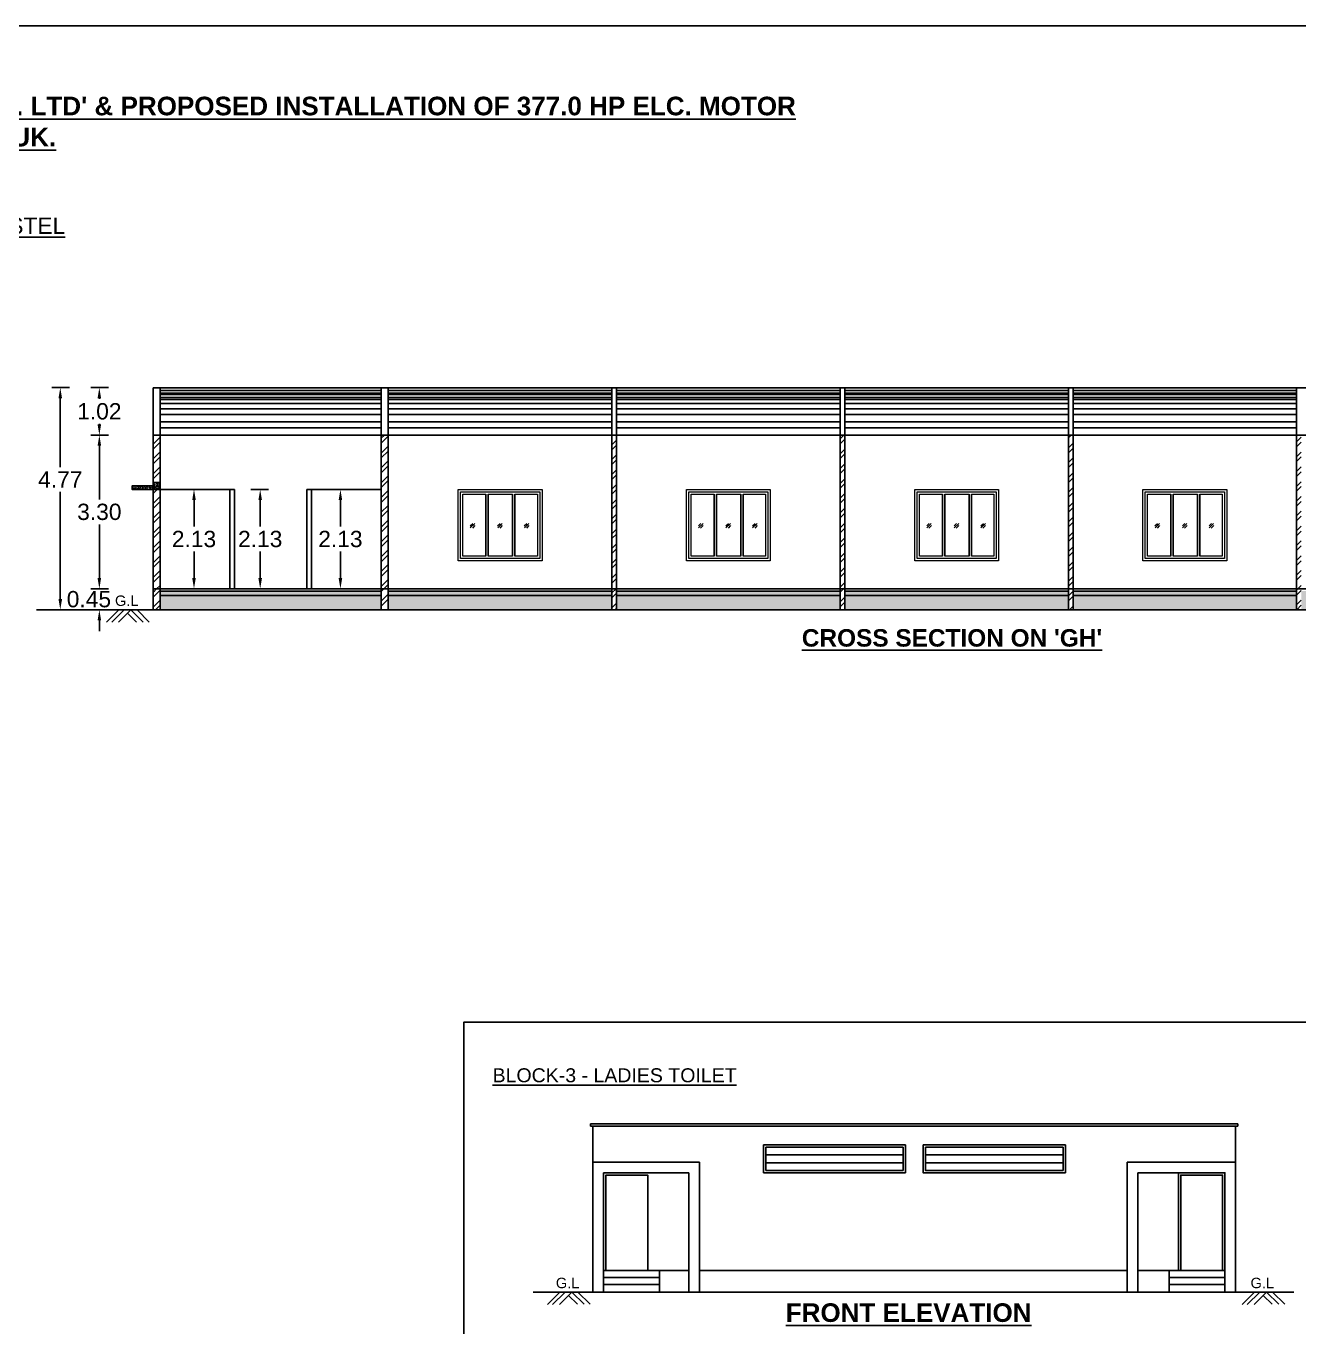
# Model space of a CAD drawing. Header units: metres. Extents: x 3715 to 4596, y 2418 to 2709.
# Drawn here: x 4063.92 to 4091.25, y 2620.73 to 2648.64 of the extents above; entities that cross this region are included whole.
import ezdxf

# ---------------------------------------------------------------- set-up
doc = ezdxf.new("R2010")
doc.units = ezdxf.units.M
doc.header["$MEASUREMENT"] = 0
doc.layers.add('BLK_5_FLR_0_BATH_HT', color=1, linetype='Continuous')
doc.layers.add('BLK_5_PLINTH_HEIGHT', color=7, linetype='Continuous')
doc.styles.add('Inner font', font='arial.ttf')
doc.styles.get("Standard").update_dxf_attribs({"font": 'arial.ttf'})
doc.dimstyles.get("Standard").update_dxf_attribs({"dimtxt": 0.35, "dimasz": 0.23, "dimexe": 0.18, "dimexo": 0.0625, "dimgap": 0.09, "dimtad": 0, "dimtih": 1, "dimtoh": 1, "dimzin": 0, "dimdsep": 46, "dimtxsty": 'Standard', "dimcen": 0.09, "dimadec": 0, "dimazin": 0, "dimtfac": 1, "dimtofl": 0, "dimtmove": 2, "dimatfit": 3, "dimfxl": 0, "dimtolj": 1, "dimtzin": 0, "dimarcsym": 0})
pattern_1 = [(45, (-9704.01754, 1895.38993), (-0.1590990258, 0.1590990258), []), (45, (-9703.91147, 1895.38993), (-0.1590990258, 0.1590990258), [])]

# ---------------------------------------------------------------- blocks, each defined once
blk = doc.blocks.new('*D12')
at = {"layer": 'BLK_5_PLINTH_HEIGHT', "color": 0, "lineweight": -2, "ltscale": 0.1}
for p, q in [((4065.496, 2636.789), (4065.496, 2637.019)), ((4065.696, 2636.559), (4065.316, 2636.559)), ((4065.696, 2636.109), (4065.316, 2636.109)), ((4065.496, 2635.879), (4065.496, 2635.649))]:
    blk.add_line(p, q, dxfattribs=at)
at = {"layer": 'BLK_5_PLINTH_HEIGHT', "color": 0, "ltscale": 0.1}
for points in [[(4065.458, 2636.789), (4065.534, 2636.789), (4065.496, 2636.559)], [(4065.458, 2635.879), (4065.534, 2635.879), (4065.496, 2636.109)]]:
    blk.add_solid(points, dxfattribs=at)
at = {"layer": 'BLK_5_PLINTH_HEIGHT', "color": 0, "ltscale": 0.1, "insert": (4065.272, 2636.334), "char_height": 0.35, "attachment_point": 5}
blk.add_mtext('\\A1;0.45', dxfattribs=at)
blk = doc.blocks.new('*D13')
at = {"color": 0, "lineweight": -2, "ltscale": 0.1}
for p, q in [((4065.696, 2639.859), (4065.316, 2639.859)), ((4065.496, 2639.629), (4065.496, 2638.478)), ((4065.496, 2636.789), (4065.496, 2637.94)), ((4065.696, 2636.559), (4065.316, 2636.559))]:
    blk.add_line(p, q, dxfattribs=at)
at = {"color": 0, "ltscale": 0.1}
for points in [[(4065.458, 2639.629), (4065.534, 2639.629), (4065.496, 2639.859)], [(4065.458, 2636.789), (4065.534, 2636.789), (4065.496, 2636.559)]]:
    blk.add_solid(points, dxfattribs=at)
at = {"color": 0, "ltscale": 0.1, "insert": (4065.496, 2638.209), "char_height": 0.35, "attachment_point": 5}
blk.add_mtext('\\A1;3.30', dxfattribs=at)
blk = doc.blocks.new('*D14')
at = {"color": 0, "lineweight": -2, "ltscale": 0.1}
for p, q in [((4065.696, 2640.878), (4065.316, 2640.878)), ((4065.496, 2640.648), (4065.496, 2640.637)), ((4065.696, 2639.859), (4065.316, 2639.859)), ((4065.496, 2640.089), (4065.496, 2640.1))]:
    blk.add_line(p, q, dxfattribs=at)
at = {"color": 0, "ltscale": 0.1}
for points in [[(4065.458, 2640.648), (4065.534, 2640.648), (4065.496, 2640.878)], [(4065.458, 2640.089), (4065.534, 2640.089), (4065.496, 2639.859)]]:
    blk.add_solid(points, dxfattribs=at)
at = {"color": 0, "ltscale": 0.1, "insert": (4065.496, 2640.368), "char_height": 0.35, "attachment_point": 5}
blk.add_mtext('\\A1;1.02', dxfattribs=at)
blk = doc.blocks.new('*D15')
at = {"color": 0, "lineweight": -2, "ltscale": 0.1}
for p, q in [((4064.857, 2640.878), (4064.477, 2640.878)), ((4064.657, 2640.648), (4064.657, 2639.171)), ((4064.657, 2636.339), (4064.657, 2638.641)), ((4064.857, 2636.109), (4064.477, 2636.109))]:
    blk.add_line(p, q, dxfattribs=at)
at = {"color": 0, "ltscale": 0.1}
for points in [[(4064.619, 2640.648), (4064.696, 2640.648), (4064.657, 2640.878)], [(4064.619, 2636.339), (4064.696, 2636.339), (4064.657, 2636.109)]]:
    blk.add_solid(points, dxfattribs=at)
at = {"color": 0, "ltscale": 0.1, "insert": (4064.657, 2638.906), "char_height": 0.35, "attachment_point": 5}
blk.add_mtext('\\A1;4.77', dxfattribs=at)
blk = doc.blocks.new('*D425')
at = {"layer": 'BLK_5_FLR_0_BATH_HT', "color": 0, "lineweight": -2}
for p, q in [((4067.728, 2638.693), (4067.348, 2638.693)), ((4067.528, 2638.463), (4067.528, 2637.895)), ((4067.528, 2636.789), (4067.528, 2637.357)), ((4067.728, 2636.559), (4067.348, 2636.559))]:
    blk.add_line(p, q, dxfattribs=at)
at = {"layer": 'BLK_5_FLR_0_BATH_HT', "color": 0}
for points in [[(4067.49, 2638.463), (4067.566, 2638.463), (4067.528, 2638.693)], [(4067.49, 2636.789), (4067.566, 2636.789), (4067.528, 2636.559)]]:
    blk.add_solid(points, dxfattribs=at)
at = {"layer": 'BLK_5_FLR_0_BATH_HT', "color": 0, "insert": (4067.528, 2637.626), "char_height": 0.35, "attachment_point": 5}
blk.add_mtext('\\A1;2.13', dxfattribs=at)
blk = doc.blocks.new('*D426')
at = {"layer": 'BLK_5_FLR_0_BATH_HT', "color": 0, "lineweight": -2}
for p, q in [((4070.687, 2638.693), (4070.491, 2638.693)), ((4070.671, 2638.463), (4070.671, 2637.895)), ((4070.671, 2636.789), (4070.671, 2637.357)), ((4070.687, 2636.559), (4070.491, 2636.559))]:
    blk.add_line(p, q, dxfattribs=at)
at = {"layer": 'BLK_5_FLR_0_BATH_HT', "color": 0}
for points in [[(4070.633, 2638.463), (4070.709, 2638.463), (4070.671, 2638.693)], [(4070.633, 2636.789), (4070.709, 2636.789), (4070.671, 2636.559)]]:
    blk.add_solid(points, dxfattribs=at)
at = {"layer": 'BLK_5_FLR_0_BATH_HT', "color": 0, "insert": (4070.671, 2637.626), "char_height": 0.35, "attachment_point": 5}
blk.add_mtext('\\A1;2.13', dxfattribs=at)
blk = doc.blocks.new('*D636')
at = {"color": 0, "lineweight": -2}
for p, q in [((4068.749, 2638.693), (4069.129, 2638.693)), ((4068.949, 2638.463), (4068.949, 2637.895)), ((4068.949, 2636.789), (4068.949, 2637.357)), ((4068.749, 2636.559), (4069.129, 2636.559))]:
    blk.add_line(p, q, dxfattribs=at)
at = {"color": 0}
for points in [[(4068.911, 2638.463), (4068.987, 2638.463), (4068.949, 2638.693)], [(4068.911, 2636.789), (4068.987, 2636.789), (4068.949, 2636.559)]]:
    blk.add_solid(points, dxfattribs=at)
at = {"color": 0, "insert": (4068.949, 2637.626), "char_height": 0.35, "attachment_point": 5}
blk.add_mtext('\\A1;2.13', dxfattribs=at)

msp = doc.modelspace()

# ---------------------------------------------------------------- hatches: boundary and pattern name
h = msp.add_hatch()
h.set_pattern_fill('ANSI32', color=256, scale=0.6)
h.set_pattern_definition(pattern_1)
h.paths.add_polyline_path([(4066.79908, 2639.85893), (4066.64908, 2639.85893), (4066.64908, 2638.84253), (4066.79908, 2638.84253)])
h.paths.add_polyline_path([(4066.79908, 2638.69253), (4066.64908, 2638.69253), (4066.64908, 2636.55893), (4066.79908, 2636.55893)])
h.paths.add_polyline_path([(4071.69908, 2639.85893), (4071.54908, 2639.85893), (4071.54908, 2636.55893), (4071.69908, 2636.55893)])
h.paths.add_polyline_path([(4076.49908, 2636.55893), (4076.59908, 2636.55893), (4076.59908, 2639.85893), (4076.49908, 2639.85893)])
h.paths.add_polyline_path([(4081.39908, 2636.55893), (4081.49908, 2636.55893), (4081.49908, 2639.85893), (4081.39908, 2639.85893)])
h.paths.add_polyline_path([(4086.39908, 2639.85893), (4086.29908, 2639.85893), (4086.29908, 2636.55893), (4086.39908, 2636.55893)])
h.paths.add_polyline_path([(4091.19908, 2636.55893), (4091.29908, 2636.55893), (4091.29908, 2639.85893), (4091.19908, 2639.85893)])
h.paths.add_polyline_path([(4096.09908, 2636.55893), (4096.19908, 2636.55893), (4096.19908, 2639.85893), (4096.09908, 2639.85893)])
h.paths.add_polyline_path([(4097.87455, 2636.55893), (4097.97408, 2636.55893), (4097.97408, 2639.85893), (4097.87455, 2639.85893)])
h.paths.add_polyline_path([(4100.97408, 2638.84253), (4101.12408, 2638.84253), (4101.12408, 2639.85893), (4100.97408, 2639.85893)])
h.paths.add_polyline_path([(4101.12408, 2637.1592), (4100.97408, 2637.1592), (4100.97408, 2636.55893), (4101.12408, 2636.55893)])
at = {"ltscale": 6}
h = msp.add_hatch(dxfattribs=at)
h.set_pattern_fill('AR-CONC', color=253, scale=0.000393701, style=0)
h.set_pattern_definition([(50, (-7696.87695, 88984.86155), (0.071726247563, -0.00627523052), [0.00749999999, -0.082499999916]), (355, (-7696.87695, 88984.86155), (-0.01387512832, 0.075219150664), [0.005999999994, -0.06599999993]), (100.451, (-7696.870976, 88984.86103), (0.05785137855, 0.06894357781), [0.00637401574, -0.070114173157]), (46.1842, (-7696.87695, 88984.88155), (0.10672403174, -0.01655209759), [0.01124999999, -0.12374999987]), (96.6356, (-7696.86806, 88984.88017), (0.09346623395, 0.09741163608), [0.00956102361, -0.10517125973]), (351.184, (-7696.87695, 88984.88155), (0.09346638015, 0.09741146363), [0.00899999999, -0.0989999999]), (21, (-7696.86695, 88984.87655), (0.05969089751, -0.040262015123), [0.00749999999, -0.082499999916]), (326, (-7696.86695, 88984.87655), (0.0243315072, 0.07251494722), [0.005999999994, -0.06599999993]), (71.4514, (-7696.86198, 88984.8732), (0.084022240375, 0.032253093556), [0.00637401574, -0.070114173157]), (37.5, (-7696.876953, 88984.861553), (0.0012159855305, 0.033289385349), [0, -0.065199999933, 0, -0.066999999931, 0, -0.066249999932]), (7.5, (-7696.876953, 88984.861553), (0.026306953717, 0.039441171148), [0, -0.038199999961, 0, -0.063699999935, 0, -0.025249999974]), (327.5, (-7696.899253, 88984.861553), (0.053382124027, -0.0022554110184), [0, -0.024999999974, 0, -0.07799999992, 0, -0.103499999894]), (317.5, (-7696.909253, 88984.861553), (0.05831857529, 0.01001042953), [0, -0.032499999967, 0, -0.051799999947, 0, -0.073499999925])])
h.paths.add_polyline_path([(4066.79908, 2638.84253), (4066.64908, 2638.84253), (4066.64908, 2638.76753), (4066.19908, 2638.76753), (4066.19908, 2638.69253), (4066.30993, 2638.69253), (4066.79908, 2638.69253)])
h = msp.add_hatch()
h.set_pattern_fill('ANSI32', color=256, scale=0.6)
h.set_pattern_definition(pattern_1)
h.paths.add_polyline_path([(4066.64908, 2636.10893), (4066.79908, 2636.10893), (4066.79908, 2636.55893), (4066.64908, 2636.55893)])
h.paths.add_polyline_path([(4071.69908, 2636.55893), (4071.54908, 2636.55893), (4071.54908, 2636.10893), (4071.69908, 2636.10893)])
h.paths.add_polyline_path([(4076.59908, 2636.55893), (4076.49908, 2636.55893), (4076.49908, 2636.10893), (4076.59908, 2636.10893)])
h.paths.add_polyline_path([(4081.39908, 2636.10893), (4081.49908, 2636.10893), (4081.49908, 2636.55893), (4081.39908, 2636.55893)])
h.paths.add_polyline_path([(4086.39908, 2636.55893), (4086.29908, 2636.55893), (4086.29908, 2636.10893), (4086.39908, 2636.10893)])
h.paths.add_polyline_path([(4091.19908, 2636.10893), (4091.29908, 2636.10893), (4091.29908, 2636.55893), (4091.19908, 2636.55893)])
h.paths.add_polyline_path([(4096.09908, 2636.10893), (4096.19908, 2636.10893), (4096.19908, 2636.55893), (4096.09908, 2636.55893)])
h.paths.add_polyline_path([(4097.97408, 2636.55893), (4097.87455, 2636.55893), (4097.87455, 2636.10893), (4097.97408, 2636.10893)])
h.paths.add_polyline_path([(4101.12408, 2636.55893), (4100.97408, 2636.55893), (4100.97408, 2636.10893), (4101.12408, 2636.10893)])
at = {"ltscale": 0.1}
h = msp.add_hatch(dxfattribs=at)
h.set_pattern_fill('AR-CONC', color=256, scale=0.03)
h.set_pattern_definition([(50, (-9705.7859, 1886.09676), (0.2151780548, -0.0188256405), [0.0225, -0.2475]), (355, (-9705.7859, 1886.09676), (-0.0416254, 0.22565764), [0.018, -0.198]), (100.4514445, (-9705.76796, 1886.09519), (0.173552654, 0.2068319973), [0.0191220576, -0.2103426336]), (46.1842, (-9705.7859, 1886.15676), (0.320172399, -0.049655784), [0.03375, -0.37125]), (96.6356355, (-9705.7592, 1886.15262), (0.280398584, 0.29223558), [0.0286831026, -0.315514128]), (351.184164, (-9705.7859, 1886.15676), (0.2803985835, 0.29223558), [0.027, -0.297]), (21, (-9705.7559, 1886.14176), (0.1790721156, -0.1207856672), [0.0225, -0.2475]), (326, (-9705.7559, 1886.14176), (0.0729945996, 0.2175450135), [0.018, -0.198]), (71.4514447, (-9705.74097, 1886.1317), (0.252066713, 0.0967593458), [0.019122057, -0.2103426336]), (37.5, (-9705.78589, 1886.09676), (0.0036479566, 0.09986815615), [0, -0.1956, 0, -0.201, 0, -0.19875]), (7.5, (-9705.78589, 1886.09676), (0.0789208612, 0.1183235136), [0, -0.1146, 0, -0.1911, 0, -0.07575]), (327.5, (-9705.85279, 1886.09676), (0.16014673085, -0.0067664615), [0, -0.075, 0, -0.234, 0, -0.3105]), (317.5, (-9705.88279, 1886.09676), (0.1749558508, 0.0300314947), [0, -0.0975, 0, -0.1554, 0, -0.2205])])
h.paths.add_polyline_path([(4066.79908, 2636.50893), (4066.79908, 2636.41373), (4071.54908, 2636.41373), (4071.54908, 2636.50893)])
h.paths.add_polyline_path([(4071.69908, 2636.50893), (4071.69908, 2636.41373), (4076.49908, 2636.41373), (4076.49908, 2636.50893)])
h.paths.add_polyline_path([(4081.39908, 2636.41373), (4081.39908, 2636.50893), (4076.59908, 2636.50893), (4076.59908, 2636.41373)])
h.paths.add_polyline_path([(4086.29908, 2636.41373), (4086.29908, 2636.50893), (4081.49908, 2636.50893), (4081.49908, 2636.41373)])
h.paths.add_polyline_path([(4091.19908, 2636.41373), (4091.19908, 2636.50893), (4086.39908, 2636.50893), (4086.39908, 2636.41373)])
h.paths.add_polyline_path([(4091.29908, 2636.50893), (4091.29908, 2636.41373), (4096.09908, 2636.41373), (4096.09908, 2636.50893)])
h.paths.add_polyline_path([(4097.87455, 2636.41373), (4097.87455, 2636.50893), (4096.19908, 2636.50893), (4096.19908, 2636.41373)])
h.paths.add_polyline_path([(4100.97408, 2636.41373), (4100.97408, 2636.50893), (4097.97408, 2636.50893), (4097.97408, 2636.41373)])
at = {"ltscale": 6}
h = msp.add_hatch(dxfattribs=at)
h.set_pattern_fill('AR-SAND', color=256, scale=0.1, style=0)
h.set_pattern_definition([(37.5, (-9705.7859, 1886.09676), (-0.0062993358, 0.1926823769), [0, -0.152, 0, -0.17, 0, -0.1625]), (7.5, (-9705.7859, 1886.09676), (0.1769776705, 0.2822146065), [0, -0.082, 0, -0.137, 0, -0.0525]), (327.5, (-9705.9089, 1886.09676), (0.3114141862, 0.0005659054), [0, -0.05, 0, -0.18, 0, -0.235]), (317.5, (-9705.9089, 1886.09676), (0.3006126605, 0.0877675565), [0, -0.025, 0, -0.118, 0, -0.135])])
h.paths.add_polyline_path([(4066.79908, 2636.41373), (4066.79908, 2636.10893), (4071.54908, 2636.10893), (4071.54908, 2636.41373)])
h.paths.add_polyline_path([(4071.69908, 2636.41373), (4071.69908, 2636.10893), (4076.49908, 2636.10893), (4076.49908, 2636.41373)])
h.paths.add_polyline_path([(4081.39908, 2636.10893), (4081.39908, 2636.41373), (4076.59908, 2636.41373), (4076.59908, 2636.10893)])
h.paths.add_polyline_path([(4081.49908, 2636.41373), (4081.49908, 2636.10893), (4086.29908, 2636.10893), (4086.29908, 2636.41373)])
h.paths.add_polyline_path([(4086.39908, 2636.41373), (4086.39908, 2636.10893), (4091.19908, 2636.10893), (4091.19908, 2636.41373)])
h.paths.add_polyline_path([(4096.09908, 2636.10893), (4096.09908, 2636.41373), (4091.29908, 2636.41373), (4091.29908, 2636.10893)])
h.paths.add_polyline_path([(4096.19908, 2636.41373), (4096.19908, 2636.10893), (4097.87455, 2636.10893), (4097.87455, 2636.41373)])
h.paths.add_polyline_path([(4100.97408, 2636.10893), (4100.97408, 2636.41373), (4097.97408, 2636.41373), (4097.97408, 2636.10893)])

# ---------------------------------------------------------------- linework, layer by layer
at = {"ltscale": 0.1}
for p, q in [((4066.64908, 2640.87751), (4101.12408, 2640.87751)), ((4066.64908, 2636.10893), (4066.64908, 2640.87751)), ((4066.64908, 2640.87751), (4066.64908, 2636.10893)), ((4066.79908, 2636.10893), (4066.79908, 2640.87751)), ((4066.79908, 2636.10893), (4066.79908, 2640.87751)), ((4066.79908, 2640.8199), (4071.54908, 2640.8199)), ((4066.79908, 2640.76097), (4071.54908, 2640.76097)), ((4066.79908, 2640.7301), (4071.54908, 2640.7301)), ((4071.54908, 2636.10893), (4071.54908, 2640.87751)), ((4071.69908, 2636.10893), (4071.69908, 2640.87751)), ((4071.69908, 2640.8199), (4076.49908, 2640.8199)), ((4071.69908, 2640.76097), (4076.49908, 2640.76097)), ((4071.69908, 2640.7301), (4076.49908, 2640.7301)), ((4076.49908, 2636.10893), (4076.49908, 2640.87751)), ((4076.59908, 2636.10893), (4076.59908, 2640.87751)), ((4076.59908, 2640.8199), (4081.39908, 2640.8199)), ((4076.59908, 2640.76097), (4081.39908, 2640.76097)), ((4076.59908, 2640.7301), (4081.39908, 2640.7301)), ((4081.39908, 2636.10893), (4081.39908, 2640.87751)), ((4081.49908, 2636.10893), (4081.49908, 2640.87751)), ((4081.49908, 2640.8199), (4086.29908, 2640.8199)), ((4081.49908, 2640.76097), (4086.29908, 2640.76097)), ((4081.49908, 2640.7301), (4086.29908, 2640.7301)), ((4086.29908, 2636.10893), (4086.29908, 2640.87751)), ((4086.39908, 2636.10893), (4086.39908, 2640.87751)), ((4086.39908, 2640.8199), (4091.19908, 2640.8199)), ((4086.39908, 2640.76097), (4091.19908, 2640.76097)), ((4086.39908, 2640.7301), (4091.19908, 2640.7301)), ((4091.19908, 2636.10893), (4091.19908, 2640.87751)), ((4066.79908, 2640.66837), (4071.54908, 2640.66837)), ((4066.79908, 2640.62347), (4071.54908, 2640.62347)), ((4066.79908, 2640.53648), (4071.54908, 2640.53648)), ((4066.79908, 2640.42424), (4071.54908, 2640.42424)), ((4071.69908, 2640.66837), (4076.49908, 2640.66837)), ((4071.69908, 2640.62347), (4076.49908, 2640.62347)), ((4071.69908, 2640.53648), (4076.49908, 2640.53648)), ((4071.69908, 2640.42424), (4076.49908, 2640.42424)), ((4076.59908, 2640.66837), (4081.39908, 2640.66837)), ((4076.59908, 2640.62347), (4081.39908, 2640.62347)), ((4076.59908, 2640.53648), (4081.39908, 2640.53648)), ((4076.59908, 2640.42424), (4081.39908, 2640.42424)), ((4081.49908, 2640.66837), (4086.29908, 2640.66837)), ((4081.49908, 2640.62347), (4086.29908, 2640.62347)), ((4081.49908, 2640.53648), (4086.29908, 2640.53648)), ((4081.49908, 2640.42424), (4086.29908, 2640.42424)), ((4086.39908, 2640.66837), (4091.19908, 2640.66837)), ((4086.39908, 2640.62347), (4091.19908, 2640.62347)), ((4086.39908, 2640.53648), (4091.19908, 2640.53648)), ((4086.39908, 2640.42424), (4091.19908, 2640.42424)), ((4066.79908, 2640.30358), (4071.54908, 2640.30358)), ((4066.79908, 2640.14645), (4071.54908, 2640.14645)), ((4071.69908, 2640.30358), (4076.49908, 2640.30358)), ((4071.69908, 2640.14645), (4076.49908, 2640.14645)), ((4076.59908, 2640.30358), (4081.39908, 2640.30358)), ((4076.59908, 2640.14645), (4081.39908, 2640.14645)), ((4081.49908, 2640.30358), (4086.29908, 2640.30358)), ((4081.49908, 2640.14645), (4086.29908, 2640.14645)), ((4086.39908, 2640.30358), (4091.19908, 2640.30358)), ((4086.39908, 2640.14645), (4091.19908, 2640.14645)), ((4066.64908, 2639.85893), (4101.12408, 2639.85893)), ((4066.79908, 2640.01176), (4071.54908, 2640.01176)), ((4071.69908, 2640.01176), (4076.49908, 2640.01176)), ((4076.59908, 2640.01176), (4081.39908, 2640.01176)), ((4081.49908, 2640.01176), (4086.29908, 2640.01176)), ((4086.39908, 2640.01176), (4091.19908, 2640.01176)), ((4066.64908, 2638.69253), (4068.39908, 2638.69253)), ((4068.29908, 2636.55893), (4068.29908, 2638.69253)), ((4068.39908, 2636.55893), (4068.39908, 2638.69253)), ((4069.94908, 2638.69253), (4071.54908, 2638.69253)), ((4069.94908, 2636.55893), (4069.94908, 2638.69253)), ((4070.04908, 2636.55893), (4070.04908, 2638.69253)), ((4073.79556, 2637.2592), (4073.79556, 2638.59253)), ((4073.84556, 2637.2592), (4073.84556, 2638.59253)), ((4074.36704, 2637.2592), (4074.36704, 2638.59253)), ((4074.41704, 2637.2592), (4074.41704, 2638.59253)), ((4078.69556, 2637.2592), (4078.69556, 2638.59253)), ((4078.74556, 2637.2592), (4078.74556, 2638.59253)), ((4079.26704, 2637.2592), (4079.26704, 2638.59253)), ((4079.31704, 2637.2592), (4079.31704, 2638.59253)), ((4083.59556, 2637.2592), (4083.59556, 2638.59253)), ((4083.64556, 2637.2592), (4083.64556, 2638.59253)), ((4084.16704, 2637.2592), (4084.16704, 2638.59253)), ((4084.21704, 2637.2592), (4084.21704, 2638.59253)), ((4088.49556, 2637.2592), (4088.49556, 2638.59253)), ((4088.54556, 2637.2592), (4088.54556, 2638.59253)), ((4089.06704, 2637.2592), (4089.06704, 2638.59253)), ((4089.11704, 2637.2592), (4089.11704, 2638.59253)), ((4066.64908, 2636.55893), (4101.12408, 2636.55893)), ((4066.79908, 2636.50893), (4071.54908, 2636.50893)), ((4071.69908, 2636.50893), (4076.49908, 2636.50893)), ((4076.59908, 2636.50893), (4081.39908, 2636.50893)), ((4081.49908, 2636.50893), (4086.29908, 2636.50893)), ((4086.39908, 2636.50893), (4091.19908, 2636.50893)), ((4066.79908, 2636.41373), (4071.54908, 2636.41373)), ((4071.69908, 2636.41373), (4076.49908, 2636.41373)), ((4076.59908, 2636.41373), (4081.39908, 2636.41373)), ((4081.49908, 2636.41373), (4086.29908, 2636.41373)), ((4086.39908, 2636.41373), (4091.19908, 2636.41373)), ((4064.14908, 2636.10893), (4103.62908, 2636.10893)), ((4076.0394, 2625.06908), (4076.0394, 2625.01908)), ((4076.0394, 2625.06908), (4089.9394, 2625.06908)), ((4089.9394, 2625.06908), (4089.9394, 2625.01908)), ((4089.9394, 2625.01908), (4076.0394, 2625.01908)), ((4076.0894, 2621.45908), (4076.0894, 2625.01908)), ((4089.8894, 2621.45908), (4089.8894, 2625.01908)), ((4079.8044, 2624.56908), (4082.7494, 2624.56908)), ((4079.8044, 2624.06908), (4079.8044, 2624.56908)), ((4082.7494, 2624.56908), (4082.7494, 2624.06908)), ((4076.0894, 2624.24908), (4078.3794, 2624.24908)), ((4078.3794, 2621.45908), (4078.3794, 2624.24908)), ((4079.8044, 2624.40242), (4082.7494, 2624.40242)), ((4079.8044, 2624.23575), (4082.7494, 2624.23575)), ((4083.2294, 2624.40242), (4086.1844, 2624.40242)), ((4083.2294, 2624.23575), (4086.1844, 2624.23575)), ((4087.5594, 2624.24908), (4089.8894, 2624.24908)), ((4087.5594, 2621.45908), (4087.5594, 2624.24908)), ((4076.3194, 2621.45908), (4076.3194, 2624.01908)), ((4076.3194, 2624.01908), (4078.1494, 2624.01908)), ((4076.3194, 2621.91908), (4076.3194, 2624.01908)), ((4078.1494, 2621.45908), (4078.1494, 2624.01908)), ((4082.7494, 2624.06908), (4079.8044, 2624.06908)), ((4087.7894, 2624.01908), (4089.6594, 2624.01908)), ((4087.7894, 2621.45908), (4087.7894, 2624.01908)), ((4088.6594, 2621.91908), (4088.6594, 2624.01908)), ((4089.6594, 2621.45908), (4089.6594, 2624.01908)), ((4076.3194, 2621.91908), (4078.1494, 2621.91908)), ((4077.5194, 2621.76908), (4076.3194, 2621.76908)), ((4077.5194, 2621.45908), (4077.5194, 2621.91908)), ((4078.3794, 2621.91908), (4087.5594, 2621.91908)), ((4087.7894, 2621.91908), (4089.6594, 2621.91908)), ((4088.4594, 2621.45908), (4088.4594, 2621.91908)), ((4088.4594, 2621.76908), (4089.6594, 2621.76908)), ((4074.80579, 2621.45908), (4091.1401, 2621.45908)), ((4077.5194, 2621.61908), (4076.3194, 2621.61908)), ((4088.4594, 2621.61908), (4089.6594, 2621.61908))]:
    msp.add_line(p, q, dxfattribs=at)
at = {"lineweight": 0, "ltscale": 6}
for p, q in [((4073.29908, 2637.2592), (4073.29908, 2638.59253)), ((4073.29908, 2638.59253), (4073.79556, 2638.59253)), ((4073.84556, 2638.59253), (4074.36704, 2638.59253)), ((4074.41704, 2638.59253), (4074.89908, 2638.59253)), ((4074.89908, 2638.59253), (4074.89908, 2637.2592)), ((4078.19908, 2637.2592), (4078.19908, 2638.59253)), ((4078.19908, 2638.59253), (4078.69556, 2638.59253)), ((4078.74556, 2638.59253), (4079.26704, 2638.59253)), ((4079.31704, 2638.59253), (4079.79908, 2638.59253)), ((4079.79908, 2638.59253), (4079.79908, 2637.2592)), ((4083.09908, 2637.2592), (4083.09908, 2638.59253)), ((4083.09908, 2638.59253), (4083.59556, 2638.59253)), ((4083.64556, 2638.59253), (4084.16704, 2638.59253)), ((4084.21704, 2638.59253), (4084.69908, 2638.59253)), ((4084.69908, 2638.59253), (4084.69908, 2637.2592)), ((4087.99908, 2637.2592), (4087.99908, 2638.59253)), ((4087.99908, 2638.59253), (4088.49556, 2638.59253)), ((4088.54556, 2638.59253), (4089.06704, 2638.59253)), ((4089.11704, 2638.59253), (4089.59908, 2638.59253)), ((4089.59908, 2638.59253), (4089.59908, 2637.2592)), ((4073.45783, 2637.90852), (4073.51171, 2637.9624)), ((4073.55596, 2637.96059), (4073.45964, 2637.86427)), ((4073.55777, 2637.91634), (4073.50389, 2637.86246)), ((4074.04561, 2637.90852), (4074.09949, 2637.9624)), ((4074.14373, 2637.96059), (4074.04742, 2637.86427)), ((4074.14554, 2637.91634), (4074.09167, 2637.86246)), ((4074.61894, 2637.90852), (4074.67282, 2637.9624)), ((4074.71707, 2637.96059), (4074.62075, 2637.86427)), ((4074.71888, 2637.91634), (4074.665, 2637.86246)), ((4078.35783, 2637.90852), (4078.41171, 2637.9624)), ((4078.45596, 2637.96059), (4078.35964, 2637.86427)), ((4078.45777, 2637.91634), (4078.40389, 2637.86246)), ((4078.94561, 2637.90852), (4078.99949, 2637.9624)), ((4079.04373, 2637.96059), (4078.94742, 2637.86427)), ((4079.04554, 2637.91634), (4078.99167, 2637.86246)), ((4079.51894, 2637.90852), (4079.57282, 2637.9624)), ((4079.61707, 2637.96059), (4079.52075, 2637.86427)), ((4079.61888, 2637.91634), (4079.565, 2637.86246)), ((4083.25783, 2637.90852), (4083.31171, 2637.9624)), ((4083.35596, 2637.96059), (4083.25964, 2637.86427)), ((4083.35777, 2637.91634), (4083.30389, 2637.86246)), ((4083.84561, 2637.90852), (4083.89949, 2637.9624)), ((4083.94373, 2637.96059), (4083.84742, 2637.86427)), ((4083.94554, 2637.91634), (4083.89167, 2637.86246)), ((4084.41894, 2637.90852), (4084.47282, 2637.9624)), ((4084.51707, 2637.96059), (4084.42075, 2637.86427)), ((4084.51888, 2637.91634), (4084.465, 2637.86246)), ((4088.15783, 2637.90852), (4088.21171, 2637.9624)), ((4088.25596, 2637.96059), (4088.15964, 2637.86427)), ((4088.25777, 2637.91634), (4088.20389, 2637.86246)), ((4088.74561, 2637.90852), (4088.79949, 2637.9624)), ((4088.84373, 2637.96059), (4088.74742, 2637.86427)), ((4088.84554, 2637.91634), (4088.79167, 2637.86246)), ((4089.31894, 2637.90852), (4089.37282, 2637.9624)), ((4089.41707, 2637.96059), (4089.32075, 2637.86427)), ((4089.41888, 2637.91634), (4089.365, 2637.86246)), ((4073.79556, 2637.2592), (4073.29908, 2637.2592)), ((4074.36704, 2637.2592), (4073.84556, 2637.2592)), ((4074.89908, 2637.2592), (4074.41704, 2637.2592)), ((4078.69556, 2637.2592), (4078.19908, 2637.2592)), ((4079.26704, 2637.2592), (4078.74556, 2637.2592)), ((4079.79908, 2637.2592), (4079.31704, 2637.2592)), ((4083.59556, 2637.2592), (4083.09908, 2637.2592)), ((4084.16704, 2637.2592), (4083.64556, 2637.2592)), ((4084.69908, 2637.2592), (4084.21704, 2637.2592)), ((4088.49556, 2637.2592), (4087.99908, 2637.2592)), ((4089.06704, 2637.2592), (4088.54556, 2637.2592)), ((4089.59908, 2637.2592), (4089.11704, 2637.2592))]:
    msp.add_line(p, q, dxfattribs=at)
at = {"lineweight": 25}
for p, q in [((4065.91758, 2636.10893), (4065.64931, 2635.84066)), ((4066.02908, 2636.10893), (4065.76081, 2635.84066)), ((4066.10199, 2636.03603), (4066.2933, 2635.84472)), ((4066.30456, 2636.10893), (4066.56877, 2635.84472)), ((4075.38203, 2621.45908), (4075.11376, 2621.19081)), ((4075.49353, 2621.45908), (4075.22526, 2621.19081)), ((4075.769, 2621.45908), (4076.03321, 2621.19487)), ((4090.29478, 2621.45908), (4090.02651, 2621.19081)), ((4090.40628, 2621.45908), (4090.13801, 2621.19081)), ((4090.68176, 2621.45908), (4090.94597, 2621.19487)), ((4075.56643, 2621.38618), (4075.75774, 2621.19487)), ((4090.47919, 2621.38618), (4090.6705, 2621.19487))]:
    msp.add_line(p, q, dxfattribs=at)
at = {"ltscale": 0.1}
for points in [[(4030.44487, 2583.79552), (4108.24936, 2583.79552), (4108.24936, 2648.64345), (4030.44487, 2648.64345)], [(4079.7544, 2624.61908), (4082.7994, 2624.61908), (4082.7994, 2624.01908), (4079.7544, 2624.01908)], [(4083.1794, 2624.61908), (4086.2344, 2624.61908), (4086.2344, 2624.01908), (4083.1794, 2624.01908)], [(4083.2294, 2624.56908), (4086.1844, 2624.56908), (4086.1844, 2624.06908), (4083.2294, 2624.06908)]]:
    msp.add_lwpolyline(points, close=True, dxfattribs=at)
for points in [[(4066.79908, 2638.84253), (4066.79908, 2638.69253), (4066.19908, 2638.69253), (4066.19908, 2638.76753), (4066.64908, 2638.76753), (4066.64908, 2638.84253)], [(4108.24936, 2608.63371), (4073.32391, 2608.63371), (4073.32391, 2627.25568), (4108.24936, 2627.25568)]]:
    msp.add_lwpolyline(points, close=True)
at = {"lineweight": 0, "ltscale": 6}
for points in [[(4074.99908, 2637.1592), (4073.19908, 2637.1592), (4073.19908, 2638.69253), (4074.99908, 2638.69253)], [(4074.94908, 2637.2092), (4073.24908, 2637.2092), (4073.24908, 2638.64253), (4074.94908, 2638.64253)], [(4079.89908, 2637.1592), (4078.09908, 2637.1592), (4078.09908, 2638.69253), (4079.89908, 2638.69253)], [(4079.84908, 2637.2092), (4078.14908, 2637.2092), (4078.14908, 2638.64253), (4079.84908, 2638.64253)], [(4084.79908, 2637.1592), (4082.99908, 2637.1592), (4082.99908, 2638.69253), (4084.79908, 2638.69253)], [(4084.74908, 2637.2092), (4083.04908, 2637.2092), (4083.04908, 2638.64253), (4084.74908, 2638.64253)], [(4089.69908, 2637.1592), (4087.89908, 2637.1592), (4087.89908, 2638.69253), (4089.69908, 2638.69253)], [(4089.64908, 2637.2092), (4087.94908, 2637.2092), (4087.94908, 2638.64253), (4089.64908, 2638.64253)]]:
    msp.add_lwpolyline(points, close=True, dxfattribs=at)
at = {"lineweight": 25}
for points in [[(4066.43911, 2635.84472), (4066.17489, 2636.10893), (4065.90662, 2635.84066)], [(4075.90355, 2621.19487), (4075.63934, 2621.45908), (4075.37106, 2621.19081)], [(4090.81631, 2621.19487), (4090.55209, 2621.45908), (4090.28382, 2621.19081)]]:
    msp.add_lwpolyline(points, dxfattribs=at)
at = {"ltscale": 0.1}
for points in [[(4076.3694, 2621.91908), (4076.3694, 2623.96908), (4077.2694, 2623.96908), (4077.2694, 2621.91908)], [(4089.6594, 2621.91908), (4089.6594, 2624.01908), (4088.6594, 2624.01908), (4088.6594, 2621.91908)], [(4089.6094, 2621.91908), (4089.6094, 2623.96908), (4088.7094, 2623.96908), (4088.7094, 2621.91908)]]:
    msp.add_lwpolyline(points, dxfattribs=at)
at = {"layer": 'BLK_5_PLINTH_HEIGHT'}
msp.add_line((4066.64908, 2636.55893), (4066.64908, 2636.10893), dxfattribs=at)

# ---------------------------------------------------------------- texts
at = {"lineweight": 25}
for p in [(4065.83191, 2636.19127), (4075.29635, 2621.54142), (4090.20911, 2621.54142)]:
    msp.add_text('G.L', height=0.223783, dxfattribs=at).set_placement(p)
at = {"attachment_point": 1}
for s, width, insert, char_height in [("\\A1;{\\fArial|b1|i0|c0|p34;\\LPLAN SHOWING THE PROPOSED CONSTRUCTION OF INDUSTRIAL BUILDING FOR 'M/S OCTAVIAN GARMENTS PVT. LTD' & PROPOSED INSTALLATION OF 377.0 HP ELC. MOTOR  \\PBEARING S.NO : 60/3A, SIVAGNAPURAM ROAD, EPPODUMVENDRAN VILLAGE & PANCHAYAT, OTTAPIDARAM TALUK.\\H1.44331x; }", 89.0725229, (4032.44074, 2647.12562), 0.4), ('{\\LBLOCK-5 - GENTS HOSTEL}', 35.5827369, (4058.46069, 2644.52883), 0.35), ('{\\LBLOCK-3 - LADIES TOILET}', 35.5827369, (4073.93767, 2626.26311), 0.3)]:
    msp.add_mtext_dynamic_manual_height_columns(s, width=width, gutter_width=1, heights=[0], dxfattribs=dict(at, insert=insert, char_height=char_height))
at = {"insert": (4080.57626, 2635.69233), "char_height": 0.375, "width": 6.8513999, "attachment_point": 1, "style": 'Inner font'}
msp.add_mtext("{\\fArial|b1|i0|c0|p34;\\LCROSS SECTION ON 'GH'}", dxfattribs=at)
at = {"insert": (4080.23063, 2621.21676), "char_height": 0.4, "width": 6.9487343, "attachment_point": 1}
msp.add_mtext('{\\fArial|b1|i0|c0|p34;\\LFRONT ELEVATION}', dxfattribs=at)

# ---------------------------------------------------------------- dimensions: what is measured, and where the dimension line sits
at = {"ltscale": 0.1}
for base, p1, p2, picture, middle in [((4064.65745, 2636.10893), (4072.13548, 2640.87751), (4072.13548, 2636.10893), '*D15', (4064.65745, 2638.90586)), ((4065.49601, 2640.87751), (4066.79908, 2639.85893), (4066.79908, 2640.87751), '*D14', (4065.49601, 2640.36822))]:
    dim = msp.add_linear_dim(base=base, p1=p1, p2=p2, angle=90, dimstyle='Standard', dxfattribs=at)
    dim.commit()
    dim.dimension.update_dxf_attribs({"geometry": picture, "text_midpoint": middle, "dimtype": 160})
dim = msp.add_linear_dim(base=(4065.49601, 2639.85893), p1=(4066.79908, 2636.55893), p2=(4066.79908, 2639.85893), angle=90, dimstyle='Standard', dxfattribs=at)
dim.commit()
dim.dimension.update_dxf_attribs({"geometry": '*D13', "text_midpoint": (4065.49601, 2638.20893)})
dim = msp.add_aligned_dim(p1=(4068.19046, 2638.69253), p2=(4068.19046, 2636.55893), distance=0.75869, dimstyle='Standard')
dim.commit()
dim.dimension.update_dxf_attribs({"geometry": '*D636', "text_midpoint": (4068.94915, 2637.62573)})
at = {"layer": 'BLK_5_FLR_0_BATH_HT'}
for base, p1, p2, picture, middle in [((4067.5281, 2636.55893), (4067.82168, 2638.69253), (4067.82168, 2636.55893), '*D425', (4067.5281, 2637.62573)), ((4070.67107, 2636.55893), (4070.74908, 2638.69253), (4070.74908, 2636.55893), '*D426', (4070.67107, 2637.62573))]:
    dim = msp.add_linear_dim(base=base, p1=p1, p2=p2, angle=90, dimstyle='Standard', dxfattribs=at)
    dim.commit()
    dim.dimension.update_dxf_attribs({"geometry": picture, "text_midpoint": middle})
at = {"layer": 'BLK_5_PLINTH_HEIGHT', "color": 7, "ltscale": 0.1}
dim = msp.add_linear_dim(base=(4065.49601, 2636.55893), p1=(4066.79908, 2636.10893), p2=(4066.79908, 2636.55893), angle=90, dimstyle='Standard', dxfattribs=at)
dim.commit()
dim.dimension.update_dxf_attribs({"geometry": '*D12', "text_midpoint": (4065.27204, 2636.33393), "dimtype": 160})

doc.saveas('drawing.dxf')
